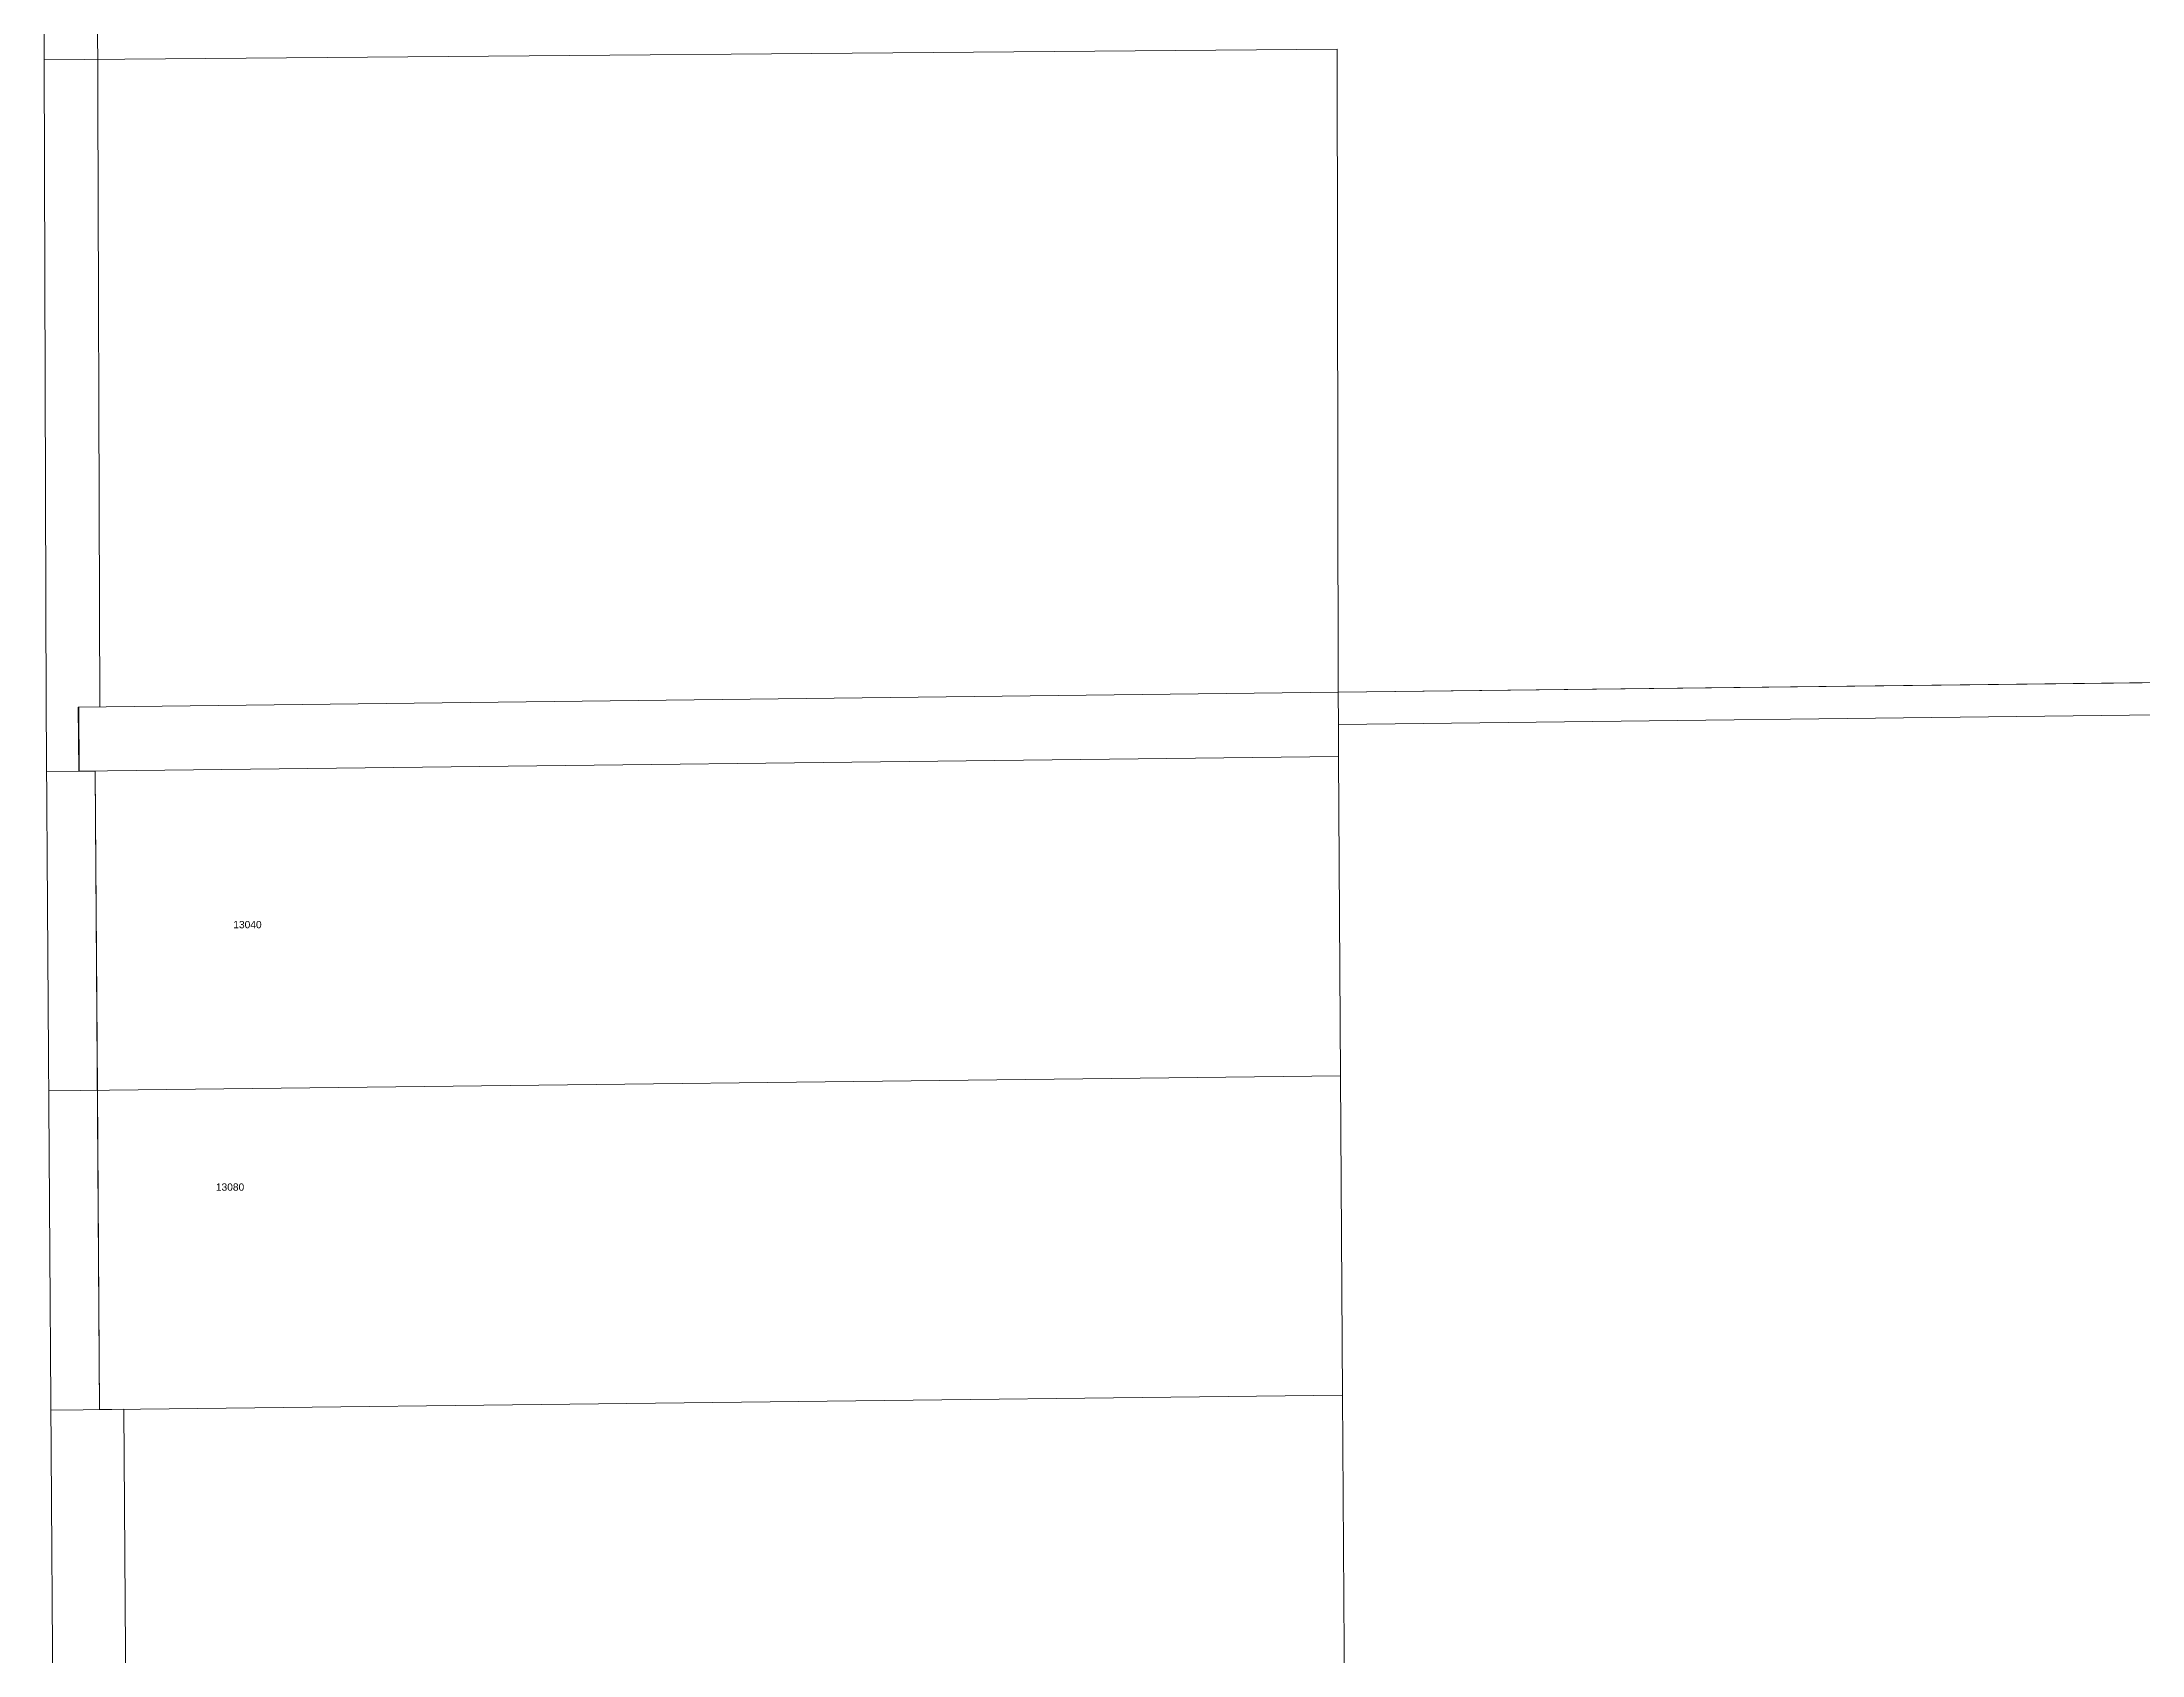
# Model space of a CAD drawing. Header units: feet. Extents: x 865220 to 2866543, y -2240498 to 973965.
# Drawn here: x 2862250 to 2864408, y 970323 to 971981 of the extents above; entities that cross this region are included whole.
import ezdxf
from ezdxf.enums import TextEntityAlignment as Align

# ---------------------------------------------------------------- set-up
doc = ezdxf.new("R2010")
doc.units = ezdxf.units.FT
doc.header["$LTSCALE"] = 0.015
doc.header["$MEASUREMENT"] = 0
doc.layers.add('Dakota County Addresses', color=7, linetype='Continuous')
doc.layers.add('Dakota County Parcels', color=7, linetype='Continuous')
doc.styles.add('Dimensions 100', font='arial.ttf')

# ---------------------------------------------------------------- blocks, each defined once
blk = doc.blocks.new('ACMAP_ANN_TEMPLATE_Dakota County Addresses')
at = {"layer": 'Dakota County Addresses', "style": 'Dimensions 100'}
blk.add_attdef('DakotaCountyAddress', text='', height=50, dxfattribs=at).set_placement((0, 0), align=Align.CENTER)

msp = doc.modelspace()

# ---------------------------------------------------------------- linework, layer by layer
at = {"layer": 'Dakota County Parcels', "lineweight": 5, "ltscale": 100}
for p, q in [((2862300.7, 973958.3), (2862309.3, 971297.8)), ((2862252.1, 971962.5), (2862250, 972627.8)), ((2863580.6, 971973.4), (2862252.1, 971962.5)), ((2863581.7, 971312.7), (2863580.6, 971973.4)), ((2862254.3, 971297.2), (2862252.1, 971962.5)), ((2863581.7, 971312.7), (2864909.2, 971328.3)), ((2862287.3, 971297.5), (2863581.7, 971312.7)), ((2862287.3, 971297.5), (2863581.7, 971312.7)), ((2863581.9, 971279.7), (2863581.7, 971312.7)), ((2862254.3, 971297.2), (2862272.4, 968650.1)), ((2862287.7, 971231.5), (2862287.3, 971297.5)), ((2862309.3, 971297.8), (2862287.8, 971297.5)), ((2862287.8, 971297.5), (2862288.3, 971231.6)), ((2864909.4, 971295.3), (2863581.9, 971279.7)), ((2863582.1, 971246.7), (2863581.9, 971279.7)), ((2863584.1, 970918.7), (2863582.1, 971246.7)), ((2862288.3, 971231.6), (2862304.7, 971231.7)), ((2862309.2, 970575.6), (2862304.7, 971231.7)), ((2863586.1, 970590.5), (2863584.1, 970918.7)), ((2862309.2, 970575.6), (2862334.2, 970575.9)), ((2862334.2, 970575.9), (2862346.9, 968723.4)), ((2863597.8, 968691), (2863586.1, 970590.5))]:
    msp.add_line(p, q, dxfattribs=at)
for points in [[(2863581.7, 971312.7), (2864909.2, 971328.3), (2864909.2, 971328.3)], [(2862254.7, 971231.2), (2862287.7, 971231.5), (2863582.1, 971246.7)], [(2862309.2, 970575.6), (2862307, 970903.6), (2862304.7, 971231.7), (2862304.7, 971231.7)], [(2862257, 970903.1), (2862290, 970903.5), (2863584.1, 970918.7)], [(2862259.2, 970575), (2862292.2, 970575.4), (2863586.1, 970590.5)]]:
    msp.add_lwpolyline(points, dxfattribs=at)

# ---------------------------------------------------------------- block references
at = {"layer": 'Dakota County Addresses', "lineweight": 5, "ltscale": 100, "xscale": 0.15, "yscale": 0.15, "zscale": 0.15}
for p, values in [((2862461.1, 971070.2), {'DakotaCountyAddress': '13040'}), ((2862443.2, 970800.5), {'DakotaCountyAddress': '13080'})]:
    msp.add_blockref('ACMAP_ANN_TEMPLATE_Dakota County Addresses', p, dxfattribs=at).add_auto_attribs(values)

doc.saveas('drawing.dxf')
